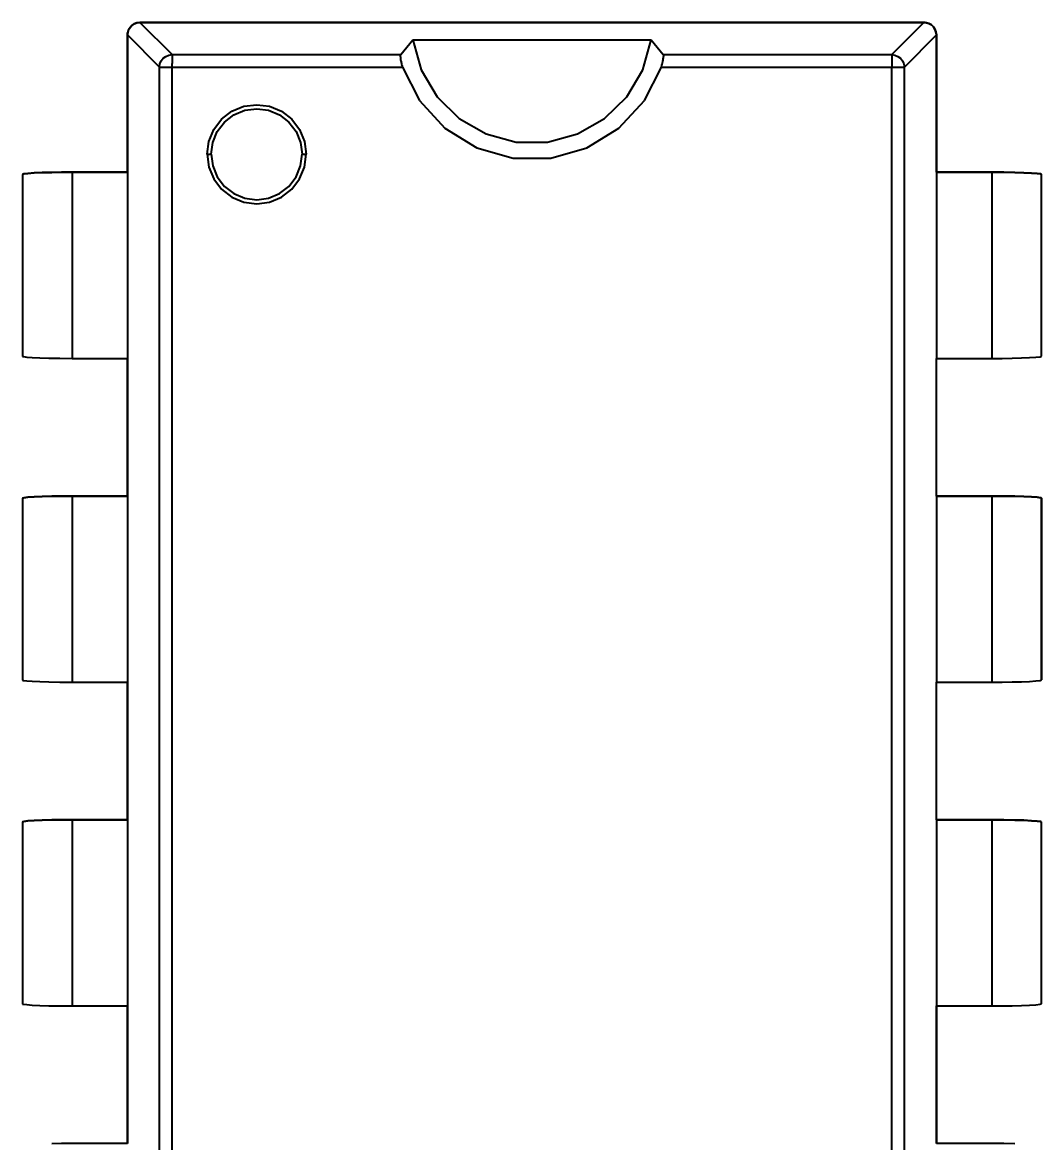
# Model space of a CAD drawing. Extents: x 193 to 1101, y 70 to 664.
# Drawn here: x 352.38 to 368.38, y 459.37 to 476.96 of the extents above; entities that cross this region are included whole.
import ezdxf

# ---------------------------------------------------------------- set-up
doc = ezdxf.new("R2010")
doc.units = 0
doc.header["$MEASUREMENT"] = 0
doc.layers.add('Основная', color=7, linetype='CONTINUOUS', lineweight=40)

msp = doc.modelspace()

# ---------------------------------------------------------------- linework, layer by layer
at = {"layer": 'Основная'}
for p, q in [((354.07, 476.882), (354.048, 476.846)), ((354.048, 476.846), (354.07, 476.882)), ((354.07, 476.882), (354.048, 476.846)), ((354.048, 476.846), (354.07, 476.882)), ((354.1, 476.914), (354.07, 476.882)), ((354.07, 476.882), (354.1, 476.914)), ((354.1, 476.914), (354.07, 476.882)), ((354.07, 476.882), (354.1, 476.914)), ((354.134, 476.938), (354.1, 476.914)), ((354.1, 476.914), (354.134, 476.938)), ((354.134, 476.938), (354.1, 476.914)), ((354.1, 476.914), (354.134, 476.938)), ((354.178, 476.956), (354.134, 476.938)), ((354.134, 476.938), (354.178, 476.956)), ((354.178, 476.956), (354.134, 476.938)), ((354.134, 476.938), (354.178, 476.956)), ((354.226, 476.962), (354.178, 476.956)), ((354.178, 476.956), (354.226, 476.962)), ((354.226, 476.962), (354.178, 476.956)), ((354.178, 476.956), (354.226, 476.962)), ((366.532, 476.962), (354.226, 476.962)), ((354.226, 476.962), (354.23, 476.962)), ((354.226, 476.962), (354.73, 476.458)), ((366.532, 476.962), (354.226, 476.962)), ((354.226, 476.962), (354.23, 476.962)), ((354.226, 476.962), (354.73, 476.458)), ((354.23, 476.962), (366.53, 476.962)), ((354.23, 476.962), (366.53, 476.962)), ((366.028, 476.458), (366.532, 476.962)), ((366.028, 476.458), (366.532, 476.962)), ((366.53, 476.962), (366.532, 476.962)), ((366.53, 476.962), (366.532, 476.962)), ((366.552, 476.96), (366.532, 476.962)), ((366.532, 476.962), (366.552, 476.96)), ((366.552, 476.96), (366.532, 476.962)), ((366.532, 476.962), (366.552, 476.96)), ((366.574, 476.958), (366.552, 476.96)), ((366.552, 476.96), (366.574, 476.958)), ((366.574, 476.958), (366.552, 476.96)), ((366.552, 476.96), (366.574, 476.958)), ((366.612, 476.944), (366.574, 476.958)), ((366.574, 476.958), (366.612, 476.944)), ((366.612, 476.944), (366.574, 476.958)), ((366.574, 476.958), (366.612, 476.944)), ((366.65, 476.922), (366.612, 476.944)), ((366.612, 476.944), (366.65, 476.922)), ((366.65, 476.922), (366.612, 476.944)), ((366.612, 476.944), (366.65, 476.922)), ((366.682, 476.892), (366.65, 476.922)), ((366.65, 476.922), (366.682, 476.892)), ((366.682, 476.892), (366.65, 476.922)), ((366.65, 476.922), (366.682, 476.892)), ((366.706, 476.856), (366.682, 476.892)), ((366.682, 476.892), (366.706, 476.856)), ((366.706, 476.856), (366.682, 476.892)), ((366.682, 476.892), (366.706, 476.856)), ((354.034, 476.806), (354.03, 476.786)), ((354.03, 476.786), (354.034, 476.806)), ((354.034, 476.806), (354.03, 476.786)), ((354.03, 476.786), (354.034, 476.806)), ((354.03, 476.786), (354.03, 474.612)), ((354.03, 476.766), (354.03, 476.786)), ((354.03, 476.786), (354.03, 474.612)), ((354.03, 476.766), (354.03, 476.786)), ((354.03, 476.762), (354.03, 476.766)), ((354.03, 476.766), (354.532, 476.262)), ((354.03, 476.762), (354.03, 476.766)), ((354.03, 476.766), (354.532, 476.262)), ((354.03, 474.612), (354.03, 476.762)), ((354.03, 474.612), (354.03, 476.762)), ((354.048, 476.846), (354.034, 476.806)), ((354.034, 476.806), (354.048, 476.846)), ((354.048, 476.846), (354.034, 476.806)), ((354.034, 476.806), (354.048, 476.846)), ((366.226, 476.262), (366.73, 476.766)), ((366.226, 476.262), (366.73, 476.766)), ((366.722, 476.814), (366.706, 476.856)), ((366.706, 476.856), (366.722, 476.814)), ((366.722, 476.814), (366.706, 476.856)), ((366.706, 476.856), (366.722, 476.814)), ((366.73, 476.766), (366.722, 476.814)), ((366.722, 476.814), (366.73, 476.766)), ((366.73, 476.766), (366.722, 476.814)), ((366.722, 476.814), (366.73, 476.766)), ((366.73, 474.612), (366.73, 476.766)), ((366.73, 476.766), (366.73, 476.762)), ((366.73, 474.612), (366.73, 476.766)), ((366.73, 476.766), (366.73, 476.762)), ((366.73, 476.762), (366.73, 474.612)), ((366.73, 476.762), (366.73, 474.612)), ((358.32, 476.458), (358.508, 476.688)), ((358.32, 476.458), (358.508, 476.688)), ((358.508, 476.688), (358.64, 476.216)), ((358.508, 476.688), (362.25, 476.688)), ((358.508, 476.688), (358.64, 476.216)), ((358.508, 476.688), (362.25, 476.688)), ((362.118, 476.216), (362.25, 476.688)), ((362.118, 476.216), (362.25, 476.688)), ((362.25, 476.688), (362.438, 476.458)), ((362.25, 476.688), (362.438, 476.458)), ((354.54, 476.312), (354.56, 476.358)), ((354.54, 476.312), (354.56, 476.358)), ((354.56, 476.358), (354.592, 476.4)), ((354.56, 476.358), (354.592, 476.4)), ((354.592, 476.4), (354.632, 476.43)), ((354.592, 476.4), (354.632, 476.43)), ((354.632, 476.43), (354.68, 476.45)), ((354.632, 476.43), (354.68, 476.45)), ((354.68, 476.45), (354.73, 476.458)), ((354.68, 476.45), (354.73, 476.458)), ((354.73, 476.458), (354.73, 476.442)), ((354.73, 476.458), (358.32, 476.458)), ((354.73, 476.458), (354.73, 476.442)), ((354.73, 476.458), (358.32, 476.458)), ((354.73, 476.442), (354.73, 476.41)), ((354.73, 476.442), (354.73, 476.41)), ((354.73, 476.41), (354.73, 476.368)), ((354.73, 476.41), (354.73, 476.368)), ((354.73, 476.368), (354.73, 476.318)), ((354.73, 476.368), (354.73, 476.318)), ((358.314, 476.446), (358.316, 476.452)), ((358.314, 476.446), (358.316, 476.452)), ((358.314, 476.438), (358.314, 476.446)), ((358.314, 476.446), (358.314, 476.446)), ((358.314, 476.438), (358.314, 476.446)), ((358.314, 476.446), (358.314, 476.446)), ((358.314, 476.424), (358.314, 476.438)), ((358.314, 476.424), (358.314, 476.438)), ((358.314, 476.424), (358.314, 476.422)), ((358.314, 476.424), (358.314, 476.422)), ((358.314, 476.422), (358.314, 476.41)), ((358.314, 476.422), (358.314, 476.41)), ((358.314, 476.41), (358.314, 476.4)), ((358.314, 476.41), (358.314, 476.4)), ((358.314, 476.4), (358.314, 476.398)), ((358.314, 476.4), (358.314, 476.398)), ((358.314, 476.398), (358.318, 476.376)), ((358.314, 476.398), (358.318, 476.376)), ((358.316, 476.452), (358.32, 476.458)), ((358.316, 476.452), (358.32, 476.458)), ((358.318, 476.376), (358.318, 476.37)), ((358.318, 476.376), (358.318, 476.37)), ((358.318, 476.37), (358.32, 476.362)), ((358.318, 476.37), (358.32, 476.362)), ((358.32, 476.362), (358.324, 476.346)), ((358.32, 476.362), (358.324, 476.346)), ((358.324, 476.346), (358.326, 476.336)), ((358.324, 476.346), (358.326, 476.336)), ((362.43, 476.326), (362.436, 476.35)), ((362.43, 476.326), (362.436, 476.35)), ((362.436, 476.354), (362.44, 476.37)), ((362.436, 476.354), (362.44, 476.37)), ((362.436, 476.35), (362.436, 476.354)), ((362.436, 476.35), (362.436, 476.354)), ((362.438, 476.458), (362.44, 476.456)), ((362.438, 476.458), (366.028, 476.458)), ((362.438, 476.458), (362.44, 476.456)), ((362.438, 476.458), (366.028, 476.458)), ((362.44, 476.456), (362.442, 476.45)), ((362.44, 476.456), (362.442, 476.45)), ((362.44, 476.37), (362.442, 476.386)), ((362.44, 476.37), (362.442, 476.386)), ((362.442, 476.45), (362.444, 476.446)), ((362.442, 476.45), (362.444, 476.446)), ((362.442, 476.39), (362.444, 476.406)), ((362.442, 476.39), (362.444, 476.406)), ((362.442, 476.386), (362.442, 476.39)), ((362.442, 476.386), (362.442, 476.39)), ((362.444, 476.446), (362.444, 476.442)), ((362.444, 476.446), (362.444, 476.442)), ((362.444, 476.442), (362.444, 476.43)), ((362.444, 476.442), (362.444, 476.43)), ((362.444, 476.422), (362.444, 476.43)), ((362.444, 476.422), (362.444, 476.43)), ((362.444, 476.418), (362.444, 476.422)), ((362.444, 476.418), (362.444, 476.422)), ((362.444, 476.406), (362.444, 476.418)), ((362.444, 476.406), (362.444, 476.418)), ((366.028, 476.458), (366.078, 476.45)), ((366.028, 476.458), (366.028, 476.442)), ((366.028, 476.458), (366.078, 476.45)), ((366.028, 476.458), (366.028, 476.442)), ((366.028, 476.442), (366.028, 476.41)), ((366.028, 476.442), (366.028, 476.41)), ((366.028, 476.41), (366.028, 476.368)), ((366.028, 476.41), (366.028, 476.368)), ((366.028, 476.368), (366.028, 476.318)), ((366.028, 476.368), (366.028, 476.318)), ((366.078, 476.45), (366.126, 476.43)), ((366.078, 476.45), (366.126, 476.43)), ((366.126, 476.43), (366.166, 476.4)), ((366.126, 476.43), (366.166, 476.4)), ((366.166, 476.4), (366.198, 476.358)), ((366.166, 476.4), (366.198, 476.358)), ((366.198, 476.358), (366.218, 476.312)), ((366.198, 476.358), (366.218, 476.312)), ((354.532, 476.262), (354.54, 476.312)), ((354.532, 476.262), (354.54, 476.312)), ((354.532, 476.262), (354.55, 476.262)), ((354.532, 439.562), (354.532, 476.262)), ((354.532, 476.262), (354.55, 476.262)), ((354.532, 439.562), (354.532, 476.262)), ((354.55, 476.262), (354.58, 476.262)), ((354.55, 476.262), (354.58, 476.262)), ((354.58, 476.262), (354.624, 476.262)), ((354.58, 476.262), (354.624, 476.262)), ((354.624, 476.262), (354.674, 476.262)), ((354.624, 476.262), (354.674, 476.262)), ((354.674, 476.262), (354.73, 476.262)), ((354.674, 476.262), (354.73, 476.262)), ((354.73, 476.262), (354.73, 476.318)), ((354.73, 476.262), (354.73, 476.318)), ((354.73, 439.562), (354.73, 476.262)), ((354.73, 476.262), (358.348, 476.262)), ((354.73, 439.562), (354.73, 476.262)), ((354.73, 476.262), (358.348, 476.262)), ((358.326, 476.336), (358.33, 476.32)), ((358.326, 476.336), (358.33, 476.32)), ((358.33, 476.32), (358.334, 476.304)), ((358.33, 476.32), (358.334, 476.304)), ((358.334, 476.304), (358.334, 476.3)), ((358.334, 476.304), (358.334, 476.3)), ((358.334, 476.3), (358.34, 476.286)), ((358.334, 476.3), (358.34, 476.286)), ((358.34, 476.286), (358.34, 476.282)), ((358.34, 476.286), (358.34, 476.282)), ((358.34, 476.282), (358.348, 476.262)), ((358.34, 476.282), (358.348, 476.262)), ((358.348, 476.262), (358.614, 475.736)), ((358.348, 476.262), (358.614, 475.736)), ((358.64, 476.216), (358.89, 475.796)), ((358.64, 476.216), (358.89, 475.796)), ((361.868, 475.796), (362.118, 476.216)), ((361.868, 475.796), (362.118, 476.216)), ((362.144, 475.736), (362.412, 476.262)), ((362.144, 475.736), (362.412, 476.262)), ((362.412, 476.262), (362.42, 476.29)), ((362.412, 476.262), (362.42, 476.29)), ((362.412, 476.262), (366.028, 476.262)), ((362.412, 476.262), (366.028, 476.262)), ((362.42, 476.29), (362.426, 476.306)), ((362.42, 476.29), (362.426, 476.306)), ((362.426, 476.308), (362.43, 476.326)), ((362.426, 476.308), (362.43, 476.326)), ((362.426, 476.306), (362.426, 476.308)), ((362.426, 476.306), (362.426, 476.308)), ((366.028, 476.318), (366.028, 476.262)), ((366.028, 476.318), (366.028, 476.262)), ((366.028, 476.262), (366.084, 476.262)), ((366.028, 439.562), (366.028, 476.262)), ((366.028, 476.262), (366.084, 476.262)), ((366.028, 439.562), (366.028, 476.262)), ((366.084, 476.262), (366.134, 476.262)), ((366.084, 476.262), (366.134, 476.262)), ((366.134, 476.262), (366.178, 476.262)), ((366.134, 476.262), (366.178, 476.262)), ((366.178, 476.262), (366.208, 476.262)), ((366.178, 476.262), (366.208, 476.262)), ((366.208, 476.262), (366.226, 476.262)), ((366.208, 476.262), (366.226, 476.262)), ((366.218, 476.312), (366.226, 476.262)), ((366.218, 476.312), (366.226, 476.262)), ((366.226, 439.562), (366.226, 476.262)), ((366.226, 439.562), (366.226, 476.262)), ((355.67, 475.568), (355.858, 475.646)), ((355.67, 475.568), (355.858, 475.646)), ((355.858, 475.646), (356.058, 475.672)), ((355.858, 475.646), (356.058, 475.672)), ((356.058, 475.672), (356.26, 475.646)), ((356.058, 475.672), (356.26, 475.646)), ((356.26, 475.646), (356.448, 475.568)), ((356.26, 475.646), (356.448, 475.568)), ((358.614, 475.736), (359.014, 475.302)), ((358.614, 475.736), (359.014, 475.302)), ((358.89, 475.796), (359.238, 475.454)), ((358.89, 475.796), (359.238, 475.454)), ((361.52, 475.454), (361.868, 475.796)), ((361.52, 475.454), (361.868, 475.796)), ((361.744, 475.302), (362.144, 475.736)), ((361.744, 475.302), (362.144, 475.736)), ((355.508, 475.444), (355.67, 475.568)), ((355.508, 475.444), (355.67, 475.568)), ((355.554, 475.4), (355.702, 475.514)), ((355.554, 475.4), (355.702, 475.514)), ((355.702, 475.514), (355.874, 475.584)), ((355.702, 475.514), (355.874, 475.584)), ((355.874, 475.584), (356.058, 475.608)), ((355.874, 475.584), (356.058, 475.608)), ((356.058, 475.608), (356.244, 475.584)), ((356.058, 475.608), (356.244, 475.584)), ((356.244, 475.584), (356.416, 475.514)), ((356.244, 475.584), (356.416, 475.514)), ((356.416, 475.514), (356.564, 475.4)), ((356.416, 475.514), (356.564, 475.4)), ((356.448, 475.568), (356.61, 475.444)), ((356.448, 475.568), (356.61, 475.444)), ((355.308, 475.096), (355.386, 475.284)), ((355.308, 475.096), (355.386, 475.284)), ((355.386, 475.284), (355.508, 475.444)), ((355.386, 475.284), (355.508, 475.444)), ((355.44, 475.252), (355.554, 475.4)), ((355.44, 475.252), (355.554, 475.4)), ((356.564, 475.4), (356.678, 475.252)), ((356.564, 475.4), (356.678, 475.252)), ((356.61, 475.444), (356.732, 475.284)), ((356.61, 475.444), (356.732, 475.284)), ((356.732, 475.284), (356.81, 475.096)), ((356.732, 475.284), (356.81, 475.096)), ((359.014, 475.302), (359.516, 474.994)), ((359.014, 475.302), (359.516, 474.994)), ((359.238, 475.454), (359.662, 475.212)), ((359.238, 475.454), (359.662, 475.212)), ((361.096, 475.212), (361.52, 475.454)), ((361.096, 475.212), (361.52, 475.454)), ((361.242, 474.994), (361.744, 475.302)), ((361.242, 474.994), (361.744, 475.302)), ((355.368, 475.08), (355.44, 475.252)), ((355.368, 475.08), (355.44, 475.252)), ((356.678, 475.252), (356.748, 475.08)), ((356.678, 475.252), (356.748, 475.08)), ((359.662, 475.212), (360.134, 475.086)), ((359.662, 475.212), (360.134, 475.086)), ((360.624, 475.086), (361.096, 475.212)), ((360.624, 475.086), (361.096, 475.212)), ((355.28, 474.894), (355.308, 475.096)), ((355.28, 474.894), (355.308, 475.096)), ((355.344, 474.894), (355.368, 475.08)), ((355.344, 474.894), (355.368, 475.08)), ((356.748, 475.08), (356.774, 474.894)), ((356.748, 475.08), (356.774, 474.894)), ((356.81, 475.096), (356.836, 474.894)), ((356.81, 475.096), (356.836, 474.894)), ((359.516, 474.994), (360.084, 474.834)), ((359.516, 474.994), (360.084, 474.834)), ((360.134, 475.086), (360.624, 475.086)), ((360.134, 475.086), (360.624, 475.086)), ((360.674, 474.834), (361.242, 474.994)), ((360.674, 474.834), (361.242, 474.994)), ((355.28, 474.894), (355.308, 474.694)), ((355.28, 474.894), (355.344, 474.894)), ((355.28, 474.894), (355.308, 474.694)), ((355.28, 474.894), (355.344, 474.894)), ((355.344, 474.894), (355.368, 474.71)), ((355.344, 474.894), (355.368, 474.71)), ((356.748, 474.71), (356.774, 474.894)), ((356.748, 474.71), (356.774, 474.894)), ((356.774, 474.894), (356.836, 474.894)), ((356.774, 474.894), (356.836, 474.894)), ((356.81, 474.694), (356.836, 474.894)), ((356.81, 474.694), (356.836, 474.894)), ((360.084, 474.834), (360.674, 474.834)), ((360.084, 474.834), (360.674, 474.834)), ((352.402, 474.586), (352.38, 474.578)), ((352.38, 474.578), (352.402, 474.586)), ((352.402, 474.586), (352.38, 474.578)), ((352.38, 474.578), (352.402, 474.586)), ((352.38, 474.578), (352.38, 471.726)), ((352.38, 474.578), (352.38, 471.726)), ((352.38, 474.578), (352.38, 471.726)), ((352.38, 474.578), (352.38, 471.726)), ((352.468, 474.594), (352.402, 474.586)), ((352.402, 474.586), (352.468, 474.594)), ((352.468, 474.594), (352.402, 474.586)), ((352.402, 474.586), (352.468, 474.594)), ((352.566, 474.6), (352.468, 474.594)), ((352.468, 474.594), (352.566, 474.6)), ((352.566, 474.6), (352.468, 474.594)), ((352.468, 474.594), (352.566, 474.6)), ((352.692, 474.606), (352.566, 474.6)), ((352.566, 474.6), (352.692, 474.606)), ((352.692, 474.606), (352.566, 474.6)), ((352.566, 474.6), (352.692, 474.606)), ((352.84, 474.61), (352.692, 474.606)), ((352.692, 474.606), (352.84, 474.61)), ((352.84, 474.61), (352.692, 474.606)), ((352.692, 474.606), (352.84, 474.61)), ((352.996, 474.612), (352.84, 474.61)), ((352.84, 474.61), (352.996, 474.612)), ((352.996, 474.612), (352.84, 474.61)), ((352.84, 474.61), (352.996, 474.612)), ((354.03, 474.612), (352.996, 474.612)), ((352.996, 474.612), (353.078, 474.612)), ((354.03, 474.612), (352.996, 474.612)), ((352.996, 474.612), (353.078, 474.612)), ((353.078, 474.612), (353.16, 474.612)), ((353.078, 474.612), (353.16, 474.612)), ((353.16, 474.612), (354.03, 474.612)), ((353.16, 474.612), (353.16, 471.692)), ((353.16, 474.612), (354.03, 474.612)), ((353.16, 474.612), (353.16, 471.692)), ((354.03, 474.612), (354.03, 471.692)), ((354.03, 474.612), (354.03, 471.692)), ((355.308, 474.694), (355.386, 474.506)), ((355.308, 474.694), (355.386, 474.506)), ((355.368, 474.71), (355.44, 474.538)), ((355.368, 474.71), (355.44, 474.538)), ((356.678, 474.538), (356.748, 474.71)), ((356.678, 474.538), (356.748, 474.71)), ((356.732, 474.506), (356.81, 474.694)), ((356.732, 474.506), (356.81, 474.694)), ((367.79, 474.612), (366.73, 474.612)), ((366.73, 474.612), (367.6, 474.612)), ((366.73, 474.612), (366.73, 471.692)), ((367.79, 474.612), (366.73, 474.612)), ((366.73, 474.612), (367.6, 474.612)), ((366.73, 474.612), (366.73, 471.692)), ((367.6, 474.612), (367.79, 474.612)), ((367.6, 474.612), (367.6, 471.692)), ((367.6, 474.612), (367.79, 474.612)), ((367.6, 474.612), (367.6, 471.692)), ((367.962, 474.608), (367.79, 474.612)), ((367.79, 474.612), (367.962, 474.608)), ((367.962, 474.608), (367.79, 474.612)), ((367.79, 474.612), (367.962, 474.608)), ((368.104, 474.604), (367.962, 474.608)), ((367.962, 474.608), (368.104, 474.604)), ((368.104, 474.604), (367.962, 474.608)), ((367.962, 474.608), (368.104, 474.604)), ((368.224, 474.598), (368.104, 474.604)), ((368.104, 474.604), (368.224, 474.598)), ((368.224, 474.598), (368.104, 474.604)), ((368.104, 474.604), (368.224, 474.598)), ((368.31, 474.592), (368.224, 474.598)), ((368.224, 474.598), (368.31, 474.592)), ((368.31, 474.592), (368.224, 474.598)), ((368.224, 474.598), (368.31, 474.592)), ((368.362, 474.586), (368.31, 474.592)), ((368.31, 474.592), (368.362, 474.586)), ((368.362, 474.586), (368.31, 474.592)), ((368.31, 474.592), (368.362, 474.586)), ((368.374, 474.582), (368.362, 474.586)), ((368.362, 474.586), (368.374, 474.582)), ((368.374, 474.582), (368.362, 474.586)), ((368.362, 474.586), (368.374, 474.582)), ((368.38, 474.578), (368.374, 474.582)), ((368.374, 474.582), (368.38, 474.578)), ((368.38, 474.578), (368.374, 474.582)), ((368.374, 474.582), (368.38, 474.578)), ((368.38, 471.726), (368.38, 474.578)), ((368.38, 471.726), (368.38, 474.578)), ((368.38, 471.726), (368.38, 474.578)), ((368.38, 471.726), (368.38, 474.578)), ((355.386, 474.506), (355.508, 474.344)), ((355.386, 474.506), (355.508, 474.344)), ((355.44, 474.538), (355.554, 474.39)), ((355.44, 474.538), (355.554, 474.39)), ((356.564, 474.39), (356.678, 474.538)), ((356.564, 474.39), (356.678, 474.538)), ((356.61, 474.344), (356.732, 474.506)), ((356.61, 474.344), (356.732, 474.506)), ((355.508, 474.344), (355.67, 474.22)), ((355.508, 474.344), (355.67, 474.22)), ((355.554, 474.39), (355.702, 474.276)), ((355.554, 474.39), (355.702, 474.276)), ((355.702, 474.276), (355.874, 474.204)), ((355.702, 474.276), (355.874, 474.204)), ((356.244, 474.204), (356.416, 474.276)), ((356.244, 474.204), (356.416, 474.276)), ((356.416, 474.276), (356.564, 474.39)), ((356.416, 474.276), (356.564, 474.39)), ((356.448, 474.22), (356.61, 474.344)), ((356.448, 474.22), (356.61, 474.344)), ((355.67, 474.22), (355.858, 474.142)), ((355.67, 474.22), (355.858, 474.142)), ((355.858, 474.142), (356.058, 474.116)), ((355.858, 474.142), (356.058, 474.116)), ((355.874, 474.204), (356.058, 474.18)), ((355.874, 474.204), (356.058, 474.18)), ((356.058, 474.18), (356.244, 474.204)), ((356.058, 474.18), (356.244, 474.204)), ((356.058, 474.116), (356.26, 474.142)), ((356.058, 474.116), (356.26, 474.142)), ((356.26, 474.142), (356.448, 474.22)), ((356.26, 474.142), (356.448, 474.22)), ((352.38, 471.726), (352.384, 471.722)), ((352.38, 471.726), (352.384, 471.722)), ((352.38, 471.726), (352.384, 471.722)), ((352.38, 471.726), (352.384, 471.722)), ((352.384, 471.722), (352.396, 471.72)), ((352.384, 471.722), (352.396, 471.72)), ((352.384, 471.722), (352.396, 471.72)), ((352.384, 471.722), (352.396, 471.72)), ((352.396, 471.72), (352.448, 471.712)), ((352.396, 471.72), (352.448, 471.712)), ((352.396, 471.72), (352.448, 471.712)), ((352.396, 471.72), (352.448, 471.712)), ((352.448, 471.712), (352.534, 471.706)), ((352.448, 471.712), (352.534, 471.706)), ((352.448, 471.712), (352.534, 471.706)), ((352.448, 471.712), (352.534, 471.706)), ((352.534, 471.706), (352.654, 471.7)), ((352.534, 471.706), (352.654, 471.7)), ((352.534, 471.706), (352.654, 471.7)), ((352.534, 471.706), (352.654, 471.7)), ((352.654, 471.7), (352.796, 471.696)), ((352.654, 471.7), (352.796, 471.696)), ((352.654, 471.7), (352.796, 471.696)), ((352.654, 471.7), (352.796, 471.696)), ((352.796, 471.696), (352.968, 471.694)), ((352.796, 471.696), (352.968, 471.694)), ((352.796, 471.696), (352.968, 471.694)), ((352.796, 471.696), (352.968, 471.694)), ((352.968, 471.694), (353.16, 471.692)), ((352.968, 471.694), (353.16, 471.692)), ((352.968, 471.694), (353.16, 471.692)), ((352.968, 471.694), (353.16, 471.692)), ((353.16, 471.692), (354.03, 471.692)), ((353.16, 471.692), (354.03, 471.692)), ((353.16, 471.692), (354.03, 471.692)), ((353.16, 471.692), (354.03, 471.692)), ((354.03, 471.692), (354.03, 469.532)), ((354.03, 469.532), (354.03, 471.692)), ((354.03, 471.692), (354.03, 469.532)), ((354.03, 469.532), (354.03, 471.692)), ((366.73, 469.532), (366.73, 471.692)), ((366.73, 471.692), (367.762, 471.692)), ((366.73, 471.692), (367.6, 471.692)), ((366.73, 469.532), (366.73, 471.692)), ((366.73, 469.532), (366.73, 471.692)), ((366.73, 471.692), (367.762, 471.692)), ((366.73, 471.692), (367.6, 471.692)), ((366.73, 469.532), (366.73, 471.692)), ((367.6, 471.692), (367.68, 471.692)), ((367.6, 471.692), (367.68, 471.692)), ((367.68, 471.692), (367.762, 471.692)), ((367.68, 471.692), (367.762, 471.692)), ((367.762, 471.692), (367.918, 471.696)), ((367.762, 471.692), (367.918, 471.696)), ((367.762, 471.692), (367.918, 471.696)), ((367.762, 471.692), (367.918, 471.696)), ((367.918, 471.696), (368.066, 471.698)), ((367.918, 471.696), (368.066, 471.698)), ((367.918, 471.696), (368.066, 471.698)), ((367.918, 471.696), (368.066, 471.698)), ((368.066, 471.698), (368.192, 471.704)), ((368.066, 471.698), (368.192, 471.704)), ((368.066, 471.698), (368.192, 471.704)), ((368.066, 471.698), (368.192, 471.704)), ((368.192, 471.704), (368.29, 471.71)), ((368.192, 471.704), (368.29, 471.71)), ((368.192, 471.704), (368.29, 471.71)), ((368.192, 471.704), (368.29, 471.71)), ((368.29, 471.71), (368.356, 471.718)), ((368.29, 471.71), (368.356, 471.718)), ((368.29, 471.71), (368.356, 471.718)), ((368.29, 471.71), (368.356, 471.718)), ((368.356, 471.718), (368.38, 471.726)), ((368.356, 471.718), (368.38, 471.726)), ((368.356, 471.718), (368.38, 471.726)), ((368.356, 471.718), (368.38, 471.726)), ((352.402, 469.506), (352.38, 469.498)), ((352.38, 469.498), (352.402, 469.506)), ((352.402, 469.506), (352.38, 469.498)), ((352.38, 469.498), (352.402, 469.506)), ((352.38, 469.498), (352.38, 466.646)), ((352.38, 469.498), (352.38, 466.646)), ((352.38, 469.498), (352.38, 466.646)), ((352.38, 469.498), (352.38, 466.646)), ((352.468, 469.514), (352.402, 469.506)), ((352.402, 469.506), (352.468, 469.514)), ((352.468, 469.514), (352.402, 469.506)), ((352.402, 469.506), (352.468, 469.514)), ((352.566, 469.52), (352.468, 469.514)), ((352.468, 469.514), (352.566, 469.52)), ((352.566, 469.52), (352.468, 469.514)), ((352.468, 469.514), (352.566, 469.52)), ((352.692, 469.526), (352.566, 469.52)), ((352.566, 469.52), (352.692, 469.526)), ((352.692, 469.526), (352.566, 469.52)), ((352.566, 469.52), (352.692, 469.526)), ((352.84, 469.53), (352.692, 469.526)), ((352.692, 469.526), (352.84, 469.53)), ((352.84, 469.53), (352.692, 469.526)), ((352.692, 469.526), (352.84, 469.53)), ((352.996, 469.532), (352.84, 469.53)), ((352.84, 469.53), (352.996, 469.532)), ((352.996, 469.532), (352.84, 469.53)), ((352.84, 469.53), (352.996, 469.532)), ((354.03, 469.532), (352.996, 469.532)), ((352.996, 469.532), (353.078, 469.532)), ((354.03, 469.532), (352.996, 469.532)), ((352.996, 469.532), (353.078, 469.532)), ((353.078, 469.532), (353.16, 469.532)), ((353.078, 469.532), (353.16, 469.532)), ((353.16, 469.532), (354.03, 469.532)), ((353.16, 469.532), (353.16, 466.612)), ((353.16, 469.532), (354.03, 469.532)), ((353.16, 469.532), (353.16, 466.612)), ((354.03, 469.532), (354.03, 466.612)), ((354.03, 469.532), (354.03, 466.612)), ((367.79, 469.532), (366.73, 469.532)), ((366.73, 469.532), (367.6, 469.532)), ((366.73, 469.532), (366.73, 466.612)), ((367.79, 469.532), (366.73, 469.532)), ((366.73, 469.532), (367.6, 469.532)), ((366.73, 469.532), (366.73, 466.612)), ((367.6, 469.532), (367.79, 469.532)), ((367.6, 469.532), (367.6, 466.612)), ((367.6, 469.532), (367.79, 469.532)), ((367.6, 469.532), (367.6, 466.612)), ((367.962, 469.528), (367.79, 469.532)), ((367.79, 469.532), (367.962, 469.528)), ((367.962, 469.528), (367.79, 469.532)), ((367.79, 469.532), (367.962, 469.528)), ((368.104, 469.524), (367.962, 469.528)), ((367.962, 469.528), (368.104, 469.524)), ((368.104, 469.524), (367.962, 469.528)), ((367.962, 469.528), (368.104, 469.524)), ((368.224, 469.518), (368.104, 469.524)), ((368.104, 469.524), (368.224, 469.518)), ((368.224, 469.518), (368.104, 469.524)), ((368.104, 469.524), (368.224, 469.518)), ((368.31, 469.512), (368.224, 469.518)), ((368.224, 469.518), (368.31, 469.512)), ((368.31, 469.512), (368.224, 469.518)), ((368.224, 469.518), (368.31, 469.512)), ((368.362, 469.506), (368.31, 469.512)), ((368.31, 469.512), (368.362, 469.506)), ((368.362, 469.506), (368.31, 469.512)), ((368.31, 469.512), (368.362, 469.506)), ((368.374, 469.502), (368.362, 469.506)), ((368.362, 469.506), (368.374, 469.502)), ((368.374, 469.502), (368.362, 469.506)), ((368.362, 469.506), (368.374, 469.502)), ((368.38, 469.498), (368.374, 469.502)), ((368.374, 469.502), (368.38, 469.498)), ((368.38, 469.498), (368.374, 469.502)), ((368.374, 469.502), (368.38, 469.498)), ((368.38, 466.646), (368.38, 469.498)), ((368.38, 469.498), (368.38, 466.646)), ((368.38, 466.646), (368.38, 469.498)), ((368.38, 469.498), (368.38, 466.646)), ((352.38, 466.646), (352.384, 466.642)), ((352.38, 466.646), (352.384, 466.642)), ((352.38, 466.646), (352.384, 466.642)), ((352.38, 466.646), (352.384, 466.642)), ((352.384, 466.642), (352.396, 466.64)), ((352.384, 466.642), (352.396, 466.64)), ((352.384, 466.642), (352.396, 466.64)), ((352.384, 466.642), (352.396, 466.64)), ((352.396, 466.64), (352.448, 466.632)), ((352.396, 466.64), (352.448, 466.632)), ((352.396, 466.64), (352.448, 466.632)), ((352.396, 466.64), (352.448, 466.632)), ((352.448, 466.632), (352.534, 466.626)), ((352.448, 466.632), (352.534, 466.626)), ((352.448, 466.632), (352.534, 466.626)), ((352.448, 466.632), (352.534, 466.626)), ((352.534, 466.626), (352.654, 466.62)), ((352.534, 466.626), (352.654, 466.62)), ((352.534, 466.626), (352.654, 466.62)), ((352.534, 466.626), (352.654, 466.62)), ((352.654, 466.62), (352.796, 466.616)), ((352.654, 466.62), (352.796, 466.616)), ((352.654, 466.62), (352.796, 466.616)), ((352.654, 466.62), (352.796, 466.616)), ((352.796, 466.616), (352.968, 466.614)), ((352.796, 466.616), (352.968, 466.614)), ((352.796, 466.616), (352.968, 466.614)), ((352.796, 466.616), (352.968, 466.614)), ((352.968, 466.614), (353.16, 466.612)), ((352.968, 466.614), (353.16, 466.612)), ((352.968, 466.614), (353.16, 466.612)), ((352.968, 466.614), (353.16, 466.612)), ((353.16, 466.612), (354.03, 466.612)), ((353.16, 466.612), (354.03, 466.612)), ((353.16, 466.612), (354.03, 466.612)), ((353.16, 466.612), (354.03, 466.612)), ((354.03, 466.612), (354.03, 464.452)), ((354.03, 464.452), (354.03, 466.612)), ((354.03, 466.612), (354.03, 464.452)), ((354.03, 464.452), (354.03, 466.612)), ((366.73, 464.452), (366.73, 466.612)), ((366.73, 466.612), (367.762, 466.612)), ((366.73, 466.612), (367.6, 466.612)), ((366.73, 464.452), (366.73, 466.612)), ((366.73, 464.452), (366.73, 466.612)), ((366.73, 466.612), (367.762, 466.612)), ((366.73, 466.612), (367.6, 466.612)), ((366.73, 464.452), (366.73, 466.612)), ((367.6, 466.612), (367.68, 466.612)), ((367.6, 466.612), (367.68, 466.612)), ((367.68, 466.612), (367.762, 466.612)), ((367.68, 466.612), (367.762, 466.612)), ((367.762, 466.612), (367.918, 466.616)), ((367.762, 466.612), (367.918, 466.616)), ((367.762, 466.612), (367.918, 466.616)), ((367.762, 466.612), (367.918, 466.616)), ((367.918, 466.616), (368.066, 466.618)), ((367.918, 466.616), (368.066, 466.618)), ((367.918, 466.616), (368.066, 466.618)), ((367.918, 466.616), (368.066, 466.618)), ((368.066, 466.618), (368.192, 466.624)), ((368.066, 466.618), (368.192, 466.624)), ((368.066, 466.618), (368.192, 466.624)), ((368.066, 466.618), (368.192, 466.624)), ((368.192, 466.624), (368.29, 466.63)), ((368.192, 466.624), (368.29, 466.63)), ((368.192, 466.624), (368.29, 466.63)), ((368.192, 466.624), (368.29, 466.63)), ((368.29, 466.63), (368.356, 466.638)), ((368.29, 466.63), (368.356, 466.638)), ((368.29, 466.63), (368.356, 466.638)), ((368.29, 466.63), (368.356, 466.638)), ((368.356, 466.638), (368.38, 466.646)), ((368.356, 466.638), (368.38, 466.646)), ((368.356, 466.638), (368.38, 466.646)), ((368.356, 466.638), (368.38, 466.646)), ((352.402, 464.426), (352.38, 464.418)), ((352.38, 464.418), (352.402, 464.426)), ((352.402, 464.426), (352.38, 464.418)), ((352.38, 464.418), (352.402, 464.426)), ((352.38, 464.418), (352.38, 461.566)), ((352.38, 464.418), (352.38, 461.566)), ((352.38, 464.418), (352.38, 461.566)), ((352.38, 464.418), (352.38, 461.566)), ((352.468, 464.434), (352.402, 464.426)), ((352.402, 464.426), (352.468, 464.434)), ((352.468, 464.434), (352.402, 464.426)), ((352.402, 464.426), (352.468, 464.434)), ((352.566, 464.44), (352.468, 464.434)), ((352.468, 464.434), (352.566, 464.44)), ((352.566, 464.44), (352.468, 464.434)), ((352.468, 464.434), (352.566, 464.44)), ((352.692, 464.446), (352.566, 464.44)), ((352.566, 464.44), (352.692, 464.446)), ((352.692, 464.446), (352.566, 464.44)), ((352.566, 464.44), (352.692, 464.446)), ((352.84, 464.45), (352.692, 464.446)), ((352.692, 464.446), (352.84, 464.45)), ((352.84, 464.45), (352.692, 464.446)), ((352.692, 464.446), (352.84, 464.45)), ((352.996, 464.452), (352.84, 464.45)), ((352.84, 464.45), (352.996, 464.452)), ((352.996, 464.452), (352.84, 464.45)), ((352.84, 464.45), (352.996, 464.452)), ((354.03, 464.452), (352.996, 464.452)), ((352.996, 464.452), (353.078, 464.452)), ((354.03, 464.452), (352.996, 464.452)), ((352.996, 464.452), (353.078, 464.452)), ((353.078, 464.452), (353.16, 464.452)), ((353.078, 464.452), (353.16, 464.452)), ((353.16, 464.452), (354.03, 464.452)), ((353.16, 464.452), (353.16, 461.532)), ((353.16, 464.452), (354.03, 464.452)), ((353.16, 464.452), (353.16, 461.532)), ((354.03, 464.452), (354.03, 461.532)), ((354.03, 464.452), (354.03, 461.532)), ((367.79, 464.452), (366.73, 464.452)), ((366.73, 464.452), (367.6, 464.452)), ((366.73, 464.452), (366.73, 461.532)), ((367.79, 464.452), (366.73, 464.452)), ((366.73, 464.452), (367.6, 464.452)), ((366.73, 464.452), (366.73, 461.532)), ((367.6, 464.452), (367.79, 464.452)), ((367.6, 464.452), (367.6, 461.532)), ((367.6, 464.452), (367.79, 464.452)), ((367.6, 464.452), (367.6, 461.532)), ((367.962, 464.448), (367.79, 464.452)), ((367.79, 464.452), (367.962, 464.448)), ((367.962, 464.448), (367.79, 464.452)), ((367.79, 464.452), (367.962, 464.448)), ((368.104, 464.444), (367.962, 464.448)), ((367.962, 464.448), (368.104, 464.444)), ((368.104, 464.444), (367.962, 464.448)), ((367.962, 464.448), (368.104, 464.444)), ((368.224, 464.438), (368.104, 464.444)), ((368.104, 464.444), (368.224, 464.438)), ((368.224, 464.438), (368.104, 464.444)), ((368.104, 464.444), (368.224, 464.438)), ((368.31, 464.432), (368.224, 464.438)), ((368.224, 464.438), (368.31, 464.432)), ((368.31, 464.432), (368.224, 464.438)), ((368.224, 464.438), (368.31, 464.432)), ((368.362, 464.426), (368.31, 464.432)), ((368.31, 464.432), (368.362, 464.426)), ((368.362, 464.426), (368.31, 464.432)), ((368.31, 464.432), (368.362, 464.426)), ((368.374, 464.422), (368.362, 464.426)), ((368.362, 464.426), (368.374, 464.422)), ((368.374, 464.422), (368.362, 464.426)), ((368.362, 464.426), (368.374, 464.422)), ((368.38, 464.418), (368.374, 464.422)), ((368.374, 464.422), (368.38, 464.418)), ((368.38, 464.418), (368.374, 464.422)), ((368.374, 464.422), (368.38, 464.418)), ((368.38, 461.566), (368.38, 464.418)), ((368.38, 461.566), (368.38, 464.418)), ((368.38, 461.566), (368.38, 464.418)), ((368.38, 461.566), (368.38, 464.418)), ((352.38, 461.566), (352.384, 461.562)), ((352.38, 461.566), (352.384, 461.562)), ((352.38, 461.566), (352.384, 461.562)), ((352.38, 461.566), (352.384, 461.562)), ((352.384, 461.562), (352.396, 461.56)), ((352.384, 461.562), (352.396, 461.56)), ((352.384, 461.562), (352.396, 461.56)), ((352.384, 461.562), (352.396, 461.56)), ((368.356, 461.558), (368.38, 461.566)), ((368.356, 461.558), (368.38, 461.566)), ((368.356, 461.558), (368.38, 461.566)), ((368.356, 461.558), (368.38, 461.566)), ((352.396, 461.56), (352.448, 461.552)), ((352.396, 461.56), (352.448, 461.552)), ((352.396, 461.56), (352.448, 461.552)), ((352.396, 461.56), (352.448, 461.552)), ((352.448, 461.552), (352.534, 461.546)), ((352.448, 461.552), (352.534, 461.546)), ((352.448, 461.552), (352.534, 461.546)), ((352.448, 461.552), (352.534, 461.546)), ((352.534, 461.546), (352.654, 461.54)), ((352.534, 461.546), (352.654, 461.54)), ((352.534, 461.546), (352.654, 461.54)), ((352.534, 461.546), (352.654, 461.54)), ((352.654, 461.54), (352.796, 461.536)), ((352.654, 461.54), (352.796, 461.536)), ((352.654, 461.54), (352.796, 461.536)), ((352.654, 461.54), (352.796, 461.536)), ((352.796, 461.536), (352.968, 461.534)), ((352.796, 461.536), (352.968, 461.534)), ((352.796, 461.536), (352.968, 461.534)), ((352.796, 461.536), (352.968, 461.534)), ((352.968, 461.534), (353.16, 461.532)), ((352.968, 461.534), (353.16, 461.532)), ((352.968, 461.534), (353.16, 461.532)), ((352.968, 461.534), (353.16, 461.532)), ((353.16, 461.532), (354.03, 461.532)), ((353.16, 461.532), (354.03, 461.532)), ((353.16, 461.532), (354.03, 461.532)), ((353.16, 461.532), (354.03, 461.532)), ((354.03, 461.532), (354.03, 459.372)), ((354.03, 459.372), (354.03, 461.532)), ((354.03, 461.532), (354.03, 459.372)), ((354.03, 459.372), (354.03, 461.532)), ((366.73, 459.372), (366.73, 461.532)), ((366.73, 461.532), (367.762, 461.532)), ((366.73, 461.532), (367.6, 461.532)), ((366.73, 461.532), (366.73, 459.372)), ((366.73, 459.372), (366.73, 461.532)), ((366.73, 461.532), (367.762, 461.532)), ((366.73, 461.532), (367.6, 461.532)), ((366.73, 461.532), (366.73, 459.372)), ((367.6, 461.532), (367.68, 461.532)), ((367.6, 461.532), (367.68, 461.532)), ((367.68, 461.532), (367.762, 461.532)), ((367.68, 461.532), (367.762, 461.532)), ((367.762, 461.532), (367.918, 461.536)), ((367.762, 461.532), (367.918, 461.536)), ((367.762, 461.532), (367.918, 461.536)), ((367.762, 461.532), (367.918, 461.536)), ((367.918, 461.536), (368.066, 461.538)), ((367.918, 461.536), (368.066, 461.538)), ((367.918, 461.536), (368.066, 461.538)), ((367.918, 461.536), (368.066, 461.538)), ((368.066, 461.538), (368.192, 461.544)), ((368.066, 461.538), (368.192, 461.544)), ((368.066, 461.538), (368.192, 461.544)), ((368.066, 461.538), (368.192, 461.544)), ((368.192, 461.544), (368.29, 461.55)), ((368.192, 461.544), (368.29, 461.55)), ((368.192, 461.544), (368.29, 461.55)), ((368.192, 461.544), (368.29, 461.55)), ((368.29, 461.55), (368.356, 461.558)), ((368.29, 461.55), (368.356, 461.558)), ((368.29, 461.55), (368.356, 461.558)), ((368.29, 461.55), (368.356, 461.558)), ((352.996, 459.372), (352.84, 459.37)), ((352.996, 459.372), (352.84, 459.37)), ((354.03, 459.372), (352.996, 459.372)), ((354.03, 459.372), (352.996, 459.372)), ((367.79, 459.372), (366.73, 459.372)), ((367.79, 459.372), (366.73, 459.372)), ((367.962, 459.368), (367.79, 459.372)), ((367.962, 459.368), (367.79, 459.372))]:
    msp.add_line(p, q, dxfattribs=at)

doc.saveas('drawing.dxf')
